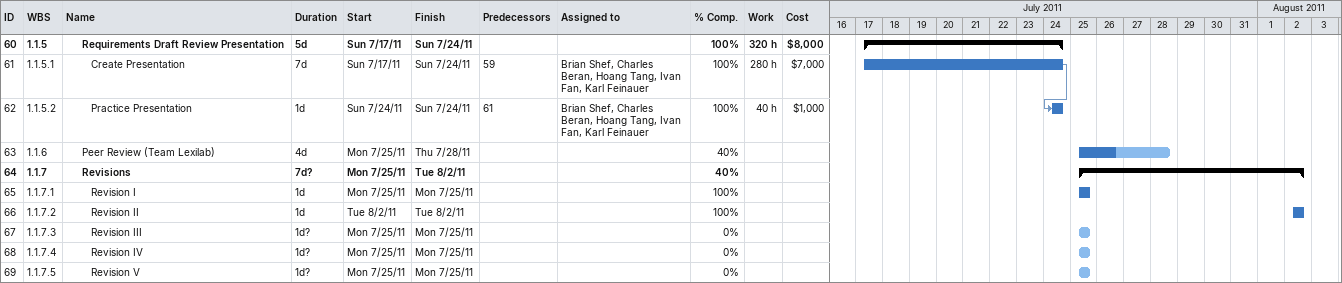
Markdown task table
| ID | WBS | Task | Duration | Start | Finish | Predecessors | Resources | % complete | Work (h) | Cost ($) |
|---|---|---|---|---|---|---|---|---|---|---|
| 60 | 1.1.5 | **Requirements Draft Review Presentation** | 5d | 2011-07-17 | 2011-07-24 |  |  | 100 | 320 | 8000 |
| 61 | 1.1.5.1 | Create Presentation | 7d | 2011-07-17 | 2011-07-24 | 59 | Brian Shef, Charles Beran, Hoang Tang, Ivan Fan, Karl Feinauer | 100 | 280 | 7000 |
| 62 | 1.1.5.2 | Practice Presentation | 1d | 2011-07-24 | 2011-07-24 | 61 | Brian Shef, Charles Beran, Hoang Tang, Ivan Fan, Karl Feinauer | 100 | 40 | 1000 |
| 63 | 1.1.6 | Peer Review (Team Lexilab) | 4d | 2011-07-25 | 2011-07-28 |  |  | 40 |  |  |
| 64 | 1.1.7 | **Revisions** | 7d? | 2011-07-25 | 2011-08-02 |  |  | 40 |  |  |
| 65 | 1.1.7.1 | Revision I | 1d | 2011-07-25 | 2011-07-25 |  |  | 100 |  |  |
| 66 | 1.1.7.2 | Revision II | 1d | 2011-08-02 | 2011-08-02 |  |  | 100 |  |  |
| 67 | 1.1.7.3 | Revision III | 1d? | 2011-07-25 | 2011-07-25 |  |  | 0 |  |  |
| 68 | 1.1.7.4 | Revision IV | 1d? | 2011-07-25 | 2011-07-25 |  |  | 0 |  |  |
| 69 | 1.1.7.5 | Revision V | 1d? | 2011-07-25 | 2011-07-25 |  |  | 0 |  |  |
